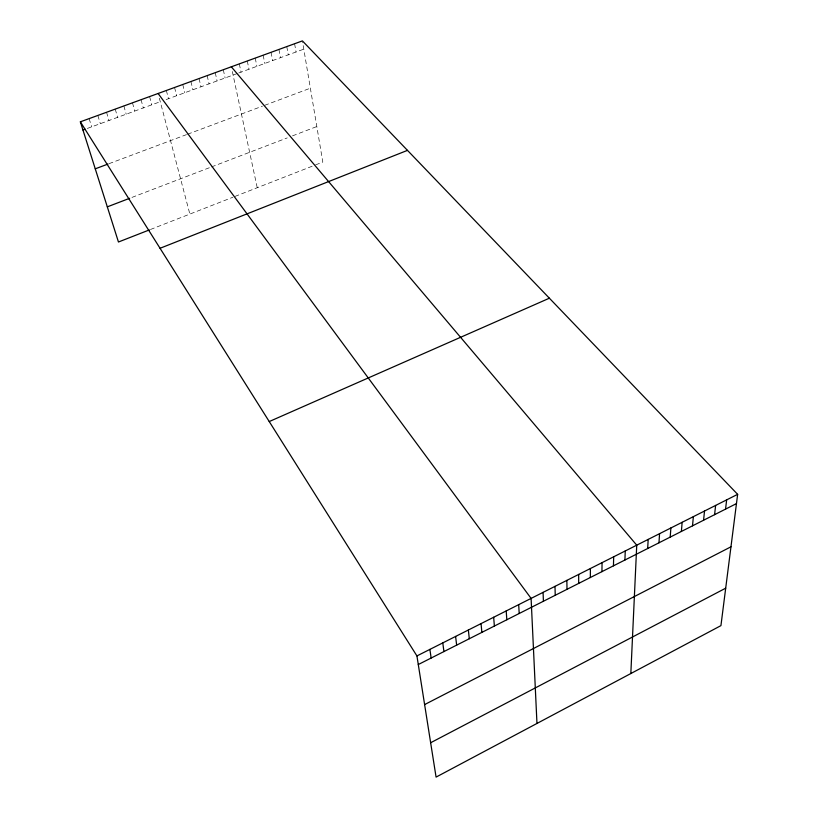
<?xml version="1.0" encoding="UTF-8"?>
<svg xmlns="http://www.w3.org/2000/svg" width="818" height="818" viewBox="0 0 818 818"><rect width="100%" height="100%" fill="white"/><g stroke="black" fill="none" stroke-linecap="round" stroke-linejoin="round"><path stroke-width="0.61" stroke-dasharray="4.09 3.07" d="M150.44 229.5L232.854 197.261M234.981 196.422L312.517 166.095M315.605 164.878L322.803 162.066L302.599 42.076M131.974 197.404L210.41 167.332M211.504 166.913L287.2 137.905M292.517 135.86L316.822 126.545M109.019 163.672L186.453 134.643M187.588 134.213L262.435 106.166M264.633 105.338L310.37 88.191M87.322 128.436L160.277 101.708M166.136 99.571L237.629 73.385M238.774 72.966L303.795 49.152M89.121 118.63L91.667 126.841M97.843 115.45L100.348 123.661M106.544 112.281L108.998 120.491M115.215 109.121L117.618 117.332M123.855 105.972L126.207 114.193M132.465 102.833L134.766 111.054M141.044 99.704L143.303 107.925M149.592 96.585L151.8 104.816M159.346 98.191L189.858 214.081M166.351 90.481L168.477 98.712M174.571 87.485L176.647 95.716M182.751 84.499L184.786 92.741M190.921 81.524L192.905 89.765M199.05 78.569L200.993 86.8M207.158 75.614L209.05 83.845M215.236 72.669L217.087 80.9M223.294 69.734L225.103 77.966M232.332 71.514L257.241 187.721M239.316 63.886L241.044 72.127M247.292 60.982L248.979 69.223M255.247 58.088L256.883 66.33M263.171 55.195L264.766 63.446M271.065 52.321L272.619 60.563M278.938 49.448L280.451 57.7M286.781 46.595L288.253 54.837M294.603 43.743L296.034 51.994"/><path stroke-width="1.23" d="M590.34 577.518L590.391 568.52M601.925 571.659L602.068 562.641M613.449 565.831L613.684 556.792M624.921 560.023L625.249 550.964M630.831 673.541L636.741 545.177L231.32 66.8M647.672 548.52L648.183 539.41M658.971 542.804L659.564 533.673M670.208 537.119L670.883 527.968M681.384 531.465L682.151 522.293M692.509 525.831L693.367 516.639M703.582 520.238L704.513 511.025M714.595 514.665L715.617 505.432M725.556 509.123L726.65 499.87M737.642 494.338L720.934 625.627L436.076 777.1L416.924 655.924L80.358 121.821L302.404 40.9L737.642 494.338L416.924 655.924M430.646 742.744L725.699 588.183M424.614 704.584L730.965 546.802M418.284 664.543L736.456 503.602M269.234 421.556L549.379 298.202M160.052 248.283L407.476 150.369M149.305 229.94L118.457 242.005L80.358 121.821M107.311 206.852L129.633 198.304M95.256 168.825L107.956 164.07M82.966 130.031L85.144 129.234M158.109 93.487L531.097 598.398L536.966 723.449M429.89 649.4L431.147 658.04M442.783 642.897L443.929 651.578M455.606 636.435L456.649 645.146M468.366 630.013L469.297 638.746M481.045 623.623L481.874 632.386M493.663 617.263L494.379 626.056M506.209 610.944L506.823 619.758M518.684 604.655L519.205 613.5M543.08 592.365L543.408 601.261M555.003 586.353L555.228 595.279M566.864 580.381L566.997 589.328M578.663 574.44L578.694 583.408"/></g></svg>
